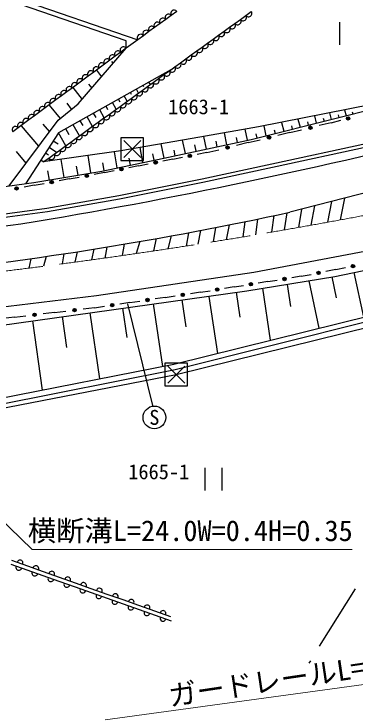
# Model space of a CAD drawing. Units: millimetres, scale not verified. Extents: x 40000 to 680000, y 20000 to 380000.
# Drawn here: x 483058 to 513176, y 242531 to 304343 of the extents above; entities that cross this region are included whole.
import ezdxf
from ezdxf.enums import TextEntityAlignment as Align

# ---------------------------------------------------------------- set-up
doc = ezdxf.new("R2010")
doc.units = ezdxf.units.MM
doc.header["$LTSCALE"] = 1000
doc.linetypes.add('CHAIN', pattern=[18.5, 12, -1.5, 3.5, -1.5])
doc.linetypes.add('DASHED', pattern=[7.5, 6, -1.5])
for name, color, linetype, lineweight in [('M-BGD', 7, 'Continuous', 25), ('M-BGD-EXST', 7, 'Continuous', 25), ('M-BMK', 2, 'CHAIN', 13), ('M-STR-HTXT', 7, 'Continuous', 13), ('M-STR-STRC', 7, 'Continuous', 25)]:
    doc.layers.add(name, color=color, linetype=linetype, lineweight=lineweight)
doc.layers.add('M-BMK-HTXT', color=7, linetype='Continuous')
doc.styles.add('ＭＳ ゴシック', font='')
doc.styles.get('ＭＳ ゴシック').set_extended_font_data('MS Gothic')

msp = doc.modelspace()

# ---------------------------------------------------------------- linework, layer by layer
at = {"layer": 'M-BGD'}
for p, q in [((492959, 301966), (462950, 312337)), ((463156, 312769), (493997, 302069)), ((496948, 304209), (496457, 303852)), ((497440, 304565), (496948, 304209)), ((503052, 303863), (503534, 304212)), ((503534, 304212), (504016, 304561)), ((496457, 303852), (495965, 303495)), ((502089, 303166), (502570, 303514)), ((502570, 303514), (503052, 303863)), ((495473, 303139), (494981, 302782)), ((495965, 303495), (495473, 303139)), ((501607, 302817), (502089, 303166)), ((494489, 302425), (493997, 302069)), ((494981, 302782), (494489, 302425)), ((500643, 302119), (501125, 302468)), ((501125, 302468), (501607, 302817)), ((493997, 302069), (492957, 301313)), ((492957, 301313), (492959, 301966)), ((499679, 301421), (500161, 301770)), ((500161, 301770), (500643, 302119)), ((488733, 296407), (492957, 301313)), ((492957, 301313), (492480, 300962)), ((498715, 300723), (499197, 301072)), ((499197, 301072), (499679, 301421)), ((492004, 300610), (491527, 300258)), ((492480, 300962), (492004, 300610)), ((498233, 300374), (498715, 300723)), ((491051, 299907), (490574, 299555)), ((491527, 300258), (491051, 299907)), ((491823, 299996), (491712, 300143)), ((497269, 299677), (497751, 300026)), ((497751, 300026), (498233, 300374)), ((496913, 299418), (487001, 293826)), ((490098, 299203), (489621, 298852)), ((490574, 299555), (490098, 299203)), ((490341, 299382), (490791, 298798)), ((496305, 298979), (496787, 299328)), ((496787, 299328), (497269, 299677)), ((489621, 298852), (489145, 298500)), ((495336, 298277), (495821, 298628)), ((495821, 298628), (496305, 298979)), ((495856, 298744), (495822, 298803)), ((488668, 298148), (488192, 297797)), ((489145, 298500), (488668, 298148)), ((489628, 298143), (489918, 297784)), ((494532, 297898), (494456, 298032)), ((494852, 297926), (495336, 298277)), ((495102, 298107), (494978, 298327)), ((487715, 297445), (487239, 297093)), ((488192, 297797), (487715, 297445)), ((488250, 297839), (489067, 296795)), ((493449, 297212), (493341, 297403)), ((494059, 297352), (493864, 297698)), ((493883, 297224), (494367, 297575)), ((494367, 297575), (494852, 297926)), ((486762, 296742), (486286, 296390)), ((487239, 297093), (486762, 296742)), ((492438, 296547), (492289, 296810)), ((493064, 296631), (492800, 297098)), ((492913, 296521), (493398, 296872)), ((493398, 296872), (493883, 297224)), ((511740, 295180), (518213, 296829)), ((486286, 296390), (485809, 296038)), ((486150, 296290), (487139, 295105)), ((486948, 294948), (488733, 296407)), ((488126, 295912), (487746, 296444)), ((491360, 295881), (491187, 296188)), ((492076, 295915), (491744, 296502)), ((491944, 295819), (492429, 296170)), ((492429, 296170), (492913, 296521)), ((514664, 296354), (504641, 294355)), ((485333, 295687), (484856, 295335)), ((485809, 296038), (485333, 295687)), ((490302, 295180), (490085, 295566)), ((491028, 295156), (490625, 295871)), ((490975, 295117), (491460, 295468)), ((491460, 295468), (491944, 295819)), ((510919, 295607), (511068, 295012)), ((512256, 295874), (512388, 295341)), ((512925, 295700), (512977, 295495)), ((482630, 289137), (486948, 294948)), ((484380, 294983), (483903, 294632)), ((484856, 295335), (484380, 294983)), ((489163, 294468), (488915, 294906)), ((489990, 294403), (489515, 295245)), ((490491, 294766), (490975, 295117)), ((504016, 293255), (511740, 295180)), ((508138, 295052), (508319, 294327)), ((509592, 295343), (509756, 294685)), ((510373, 295124), (510440, 294856)), ((511067, 294730), (511922, 294946)), ((511675, 295414), (511734, 295178)), ((483427, 294280), (482950, 293928)), ((483903, 294632), (483427, 294280)), ((483681, 294467), (485236, 292645)), ((485601, 294589), (486193, 293934)), ((488843, 293572), (488289, 294553)), ((489522, 294064), (490006, 294415)), ((490006, 294415), (490491, 294766)), ((504641, 294355), (499467, 293455)), ((505118, 294450), (505303, 293576)), ((506681, 294762), (506879, 293968)), ((507558, 294449), (507631, 294156)), ((508977, 294802), (509050, 294509)), ((511067, 294730), (510023, 294478)), ((487001, 293826), (484060, 289329)), ((487627, 292691), (486990, 293820)), ((487930, 293664), (487636, 294184)), ((488552, 293362), (489037, 293713)), ((489037, 293713), (489522, 294064)), ((501606, 293827), (501828, 292779)), ((503433, 294145), (503639, 293174)), ((504424, 293748), (504503, 293376)), ((506044, 294112), (506127, 293781)), ((507411, 293850), (506366, 293598)), ((507411, 293850), (508456, 294101)), ((486947, 292836), (486531, 293108)), ((487583, 292660), (488068, 293011)), ((488068, 293011), (488552, 293362)), ((499467, 293455), (492494, 292255)), ((496293, 291605), (504016, 293255)), ((497925, 293190), (498176, 292006)), ((499804, 293514), (500040, 292401)), ((500872, 293091), (500977, 292599)), ((502668, 293432), (502762, 292987)), ((503755, 292970), (504799, 293221)), ((486806, 292096), (486150, 292525)), ((487099, 292309), (487583, 292660)), ((494171, 292544), (494399, 291208)), ((496034, 292864), (496300, 291608)), ((499005, 292760), (499123, 292206)), ((503755, 292970), (502710, 292718)), ((505836, 291097), (514283, 292923)), ((505899, 290804), (514350, 292630)), ((484119, 291141), (483290, 292184)), ((492494, 292255), (485645, 291255)), ((486096, 291853), (485826, 292030)), ((486130, 291607), (486614, 291958)), ((486614, 291958), (487099, 292309)), ((489565, 291828), (489828, 290286)), ((491892, 292167), (492137, 290733)), ((495279, 291984), (495399, 291417)), ((497163, 292314), (497269, 291813)), ((500098, 292089), (499235, 291921)), ((500098, 292089), (501143, 292341)), ((485645, 291255), (485417, 291404)), ((485645, 291255), (486130, 291607)), ((487189, 291481), (487463, 289882)), ((490819, 290456), (496293, 291605)), ((490875, 291183), (490993, 290492)), ((493199, 291601), (493305, 290978)), ((497078, 291500), (496215, 291332)), ((497078, 291500), (497941, 291668)), ((488551, 290883), (488686, 290091)), ((494058, 290911), (493195, 290743)), ((494058, 290911), (494921, 291079)), ((499677, 289758), (505836, 291097)), ((499738, 289464), (505899, 290804)), ((484820, 289431), (490819, 290456)), ((486018, 290465), (486156, 289659)), ((487937, 289760), (488823, 289921)), ((491038, 290322), (490152, 290161)), ((491038, 290322), (491901, 290490)), ((480346, 288831), (484820, 289431)), ((484836, 289198), (485722, 289359)), ((487937, 289760), (487051, 289599)), ((492329, 288298), (499677, 289758)), ((492384, 288003), (499738, 289464)), ((484836, 289198), (483950, 289037)), ((485957, 287180), (492329, 288298)), ((486003, 286883), (492384, 288003)), ((511383, 281129), (543219, 287861)), ((478903, 286231), (485957, 287180)), ((478941, 285933), (486003, 286883)), ((511477, 281750), (512347, 281922)), ((508434, 281146), (509304, 281318)), ((511477, 281750), (510608, 281577)), ((513954, 277531), (513115, 281496)), ((503616, 279856), (511383, 281129)), ((505464, 280675), (504615, 280541)), ((505464, 280675), (506313, 280810)), ((508434, 281146), (507586, 281012)), ((510022, 276558), (509134, 280761)), ((511549, 279255), (511160, 281093)), ((502494, 280204), (501645, 280070)), ((502494, 280204), (503342, 280339)), ((505717, 275492), (505030, 280085)), ((507495, 278481), (507206, 280411)), ((480574, 276630), (503616, 279856)), ((496407, 279280), (497298, 279410)), ((499523, 279734), (498633, 279604)), ((499523, 279734), (500372, 279868)), ((503034, 277545), (502706, 279737)), ((493291, 278826), (492401, 278697)), ((493291, 278826), (494182, 278956)), ((496407, 279280), (495517, 279150)), ((498270, 276692), (497915, 279058)), ((501050, 274336), (500295, 279376)), ((490176, 278373), (489166, 278254)), ((490176, 278373), (491066, 278502)), ((493065, 275728), (492676, 278325)), ((496193, 273184), (495367, 278701)), ((497183, 273379), (517157, 278324)), ((483107, 277544), (482097, 277426)), ((483107, 277544), (484117, 277663)), ((486641, 277958), (485631, 277840)), ((486641, 277958), (487651, 278077)), ((487737, 274853), (487355, 277580)), ((490645, 272089), (489772, 277918)), ((517145, 277859), (497286, 272864)), ((485589, 271092), (484732, 277213)), ((497387, 272461), (517359, 277393)), ((477014, 269401), (497183, 273379)), ((497286, 272864), (477050, 268853)), ((477118, 268521), (497387, 272461)), ((484275, 255508), (482872, 256004)), ((482786, 255697), (484201, 255197)), ((485678, 255011), (484275, 255508)), ((484201, 255197), (485616, 254696)), ((485616, 254696), (487032, 254196)), ((487081, 254514), (485678, 255011)), ((487032, 254196), (488447, 253696)), ((488484, 254017), (487081, 254514)), ((488447, 253696), (489863, 253196)), ((489887, 253520), (488484, 254017)), ((491290, 253023), (489887, 253520)), ((489863, 253196), (491278, 252696)), ((492693, 252526), (491290, 253023)), ((491278, 252696), (492693, 252196)), ((494096, 252030), (492693, 252526)), ((492693, 252196), (494109, 251696)), ((495499, 251533), (494096, 252030)), ((494109, 251696), (495524, 251196)), ((496902, 251036), (495499, 251533)), ((495524, 251196), (496940, 250696))]:
    msp.add_line(p, q, dxfattribs=at)
at = {"layer": 'M-BGD', "linetype": 'DASHED'}
msp.add_line((517151, 259894), (509096, 246936), dxfattribs=at)
at = {"layer": 'M-BGD'}
for centre, radius in [((512563, 295108), 150), ((512563, 295108), 99), ((512563, 295108), 49), ((509239, 294290), 150), ((509239, 294290), 99), ((509239, 294290), 49), ((505583, 293410), 150), ((505583, 293410), 99), ((505583, 293410), 49), ((501926, 292529), 150), ((501926, 292529), 99), ((501926, 292529), 49), ((498588, 291795), 150), ((498588, 291795), 99), ((498588, 291795), 49), ((495568, 291206), 150), ((495568, 291206), 99), ((495568, 291206), 49), ((492548, 290617), 150), ((492548, 290617), 99), ((492548, 290617), 49), ((489488, 290041), 150), ((489488, 290041), 99), ((489488, 290041), 49), ((486387, 289479), 150), ((486387, 289479), 99), ((486387, 289479), 49), ((483286, 288917), 150), ((483286, 288917), 99), ((483286, 288917), 49), ((512999, 282051), 150), ((512999, 282051), 99), ((512999, 282051), 49), ((509956, 281448), 150), ((509956, 281448), 99), ((509956, 281448), 49), ((506949, 280911), 150), ((506949, 280911), 99), ((506949, 280911), 49), ((501008, 279969), 150), ((501008, 279969), 99), ((501008, 279969), 49), ((503979, 280440), 150), ((503979, 280440), 99), ((503979, 280440), 49), ((497965, 279507), 150), ((497965, 279507), 99), ((497965, 279507), 49), ((494849, 279053), 150), ((494849, 279053), 99), ((494849, 279053), 49), ((488408, 278165), 150), ((488408, 278165), 99), ((488408, 278165), 49), ((491733, 278599), 150), ((491733, 278599), 99), ((491733, 278599), 49), ((484874, 277751), 150), ((484874, 277751), 99), ((484874, 277751), 49)]:
    msp.add_circle(centre, radius, dxfattribs=at)
for centre, radius, start, end in [((496705, 304027), 304, 36.66867, 215.22842), ((497197, 304384), 304, 36.6679, 215.2303), ((503295, 304036), 298, 215.41769, 36.38443), ((503777, 304385), 298, 215.42016, 36.38466), ((495721, 303314), 304, 36.66944, 215.22875), ((496213, 303671), 304, 36.66735, 215.22932), ((502331, 303338), 298, 215.41904, 36.38578), ((502813, 303687), 298, 215.41904, 36.38578), ((494737, 302600), 304, 36.6679, 215.2303), ((495229, 302957), 304, 36.66867, 215.22842), ((501849, 302989), 298, 215.41804, 36.38522), ((494245, 302244), 304, 36.6679, 215.2303), ((500885, 302291), 298, 215.41904, 36.38578), ((501367, 302640), 298, 215.41981, 36.38387), ((499921, 301593), 298, 215.42016, 36.38466), ((500403, 301942), 298, 215.41692, 36.38634), ((492240, 300789), 296, 35.67764, 217.17593), ((492716, 301140), 296, 35.67976, 217.17536), ((498957, 300896), 298, 215.41692, 36.38634), ((499439, 301245), 298, 215.41981, 36.38387), ((491763, 300437), 296, 35.67841, 217.17401), ((498476, 300547), 298, 215.41904, 36.38578), ((490810, 299734), 296, 35.67764, 217.17593), ((491287, 300086), 296, 35.67976, 217.17536), ((497512, 299849), 298, 215.41981, 36.38387), ((497994, 300198), 298, 215.42016, 36.38466), ((489857, 299031), 296, 35.67841, 217.17401), ((490334, 299382), 296, 35.67976, 217.17536), ((496548, 299151), 298, 215.41904, 36.38578), ((497030, 299500), 298, 215.41847, 36.38479), ((488904, 298327), 296, 35.67764, 217.17593), ((489381, 298679), 296, 35.67822, 217.1769), ((495579, 298452), 299, 215.76753, 36.0801), ((496064, 298803), 299, 215.76697, 36.07912), ((488428, 297976), 296, 35.67764, 217.17593), ((495094, 298101), 299, 215.76697, 36.07912), ((487475, 297272), 296, 35.67764, 217.17593), ((487951, 297624), 296, 35.68053, 217.17344), ((494125, 297398), 299, 215.76697, 36.07912), ((494610, 297749), 299, 215.76753, 36.0801), ((486522, 296569), 296, 35.67841, 217.17401), ((486998, 296921), 296, 35.67976, 217.17536), ((493156, 296696), 299, 215.76697, 36.07912), ((493641, 297047), 299, 215.76908, 36.07856), ((485569, 295866), 296, 35.67764, 217.17593), ((486045, 296217), 296, 35.67822, 217.1769), ((492187, 295994), 299, 215.76753, 36.0801), ((492672, 296345), 299, 215.76697, 36.07912), ((485092, 295514), 296, 35.67764, 217.17593), ((491218, 295292), 299, 215.76753, 36.0801), ((491703, 295643), 299, 215.76697, 36.07912), ((484139, 294811), 296, 35.67764, 217.17593), ((484616, 295162), 296, 35.68053, 217.17344), ((490733, 294941), 299, 215.76697, 36.07912), ((483186, 294107), 296, 35.67764, 217.17593), ((483663, 294459), 296, 35.67976, 217.17536), ((489764, 294239), 299, 215.76697, 36.07912), ((490249, 294590), 299, 215.76908, 36.07856), ((488795, 293537), 299, 215.76697, 36.07912), ((489280, 293888), 299, 215.76908, 36.07856), ((487826, 292835), 299, 215.76753, 36.0801), ((488311, 293186), 299, 215.76697, 36.07912), ((487341, 292484), 299, 215.76697, 36.07912), ((486372, 291781), 299, 215.76585, 36.08024), ((486857, 292132), 299, 215.76641, 36.08122), ((485888, 291430), 299, 340.84343, 36.08104), ((483589, 255801), 253, 329.67572, 171.32378), ((483478, 255404), 254, 150.1952, 350.88751), ((484992, 255304), 253, 329.67617, 171.32551), ((484894, 254903), 254, 150.1952, 350.88751), ((486395, 254807), 253, 329.67572, 171.32378), ((486309, 254403), 254, 150.19538, 350.88517), ((487798, 254310), 253, 329.67458, 171.32492), ((489201, 253813), 253, 329.67555, 171.32613), ((487724, 253903), 254, 150.19538, 350.88517), ((489140, 253403), 254, 150.1952, 350.88751), ((490604, 253316), 253, 329.67635, 171.32315), ((490555, 252903), 254, 150.1952, 350.88751), ((492007, 252820), 253, 329.67555, 171.32613), ((491971, 252403), 254, 150.1952, 350.88751), ((493410, 252323), 253, 329.67572, 171.32378), ((493386, 251903), 254, 150.1952, 350.88751), ((494814, 251826), 253, 329.67441, 171.3265), ((496217, 251329), 253, 329.67555, 171.32613), ((494801, 251403), 254, 150.1952, 350.88751), ((496217, 250903), 254, 150.19538, 350.88517)]:
    msp.add_arc(centre, radius, start, end, dxfattribs=at)
at = {"layer": 'M-BGD-EXST'}
for p, q in [((511811, 303615), (511811, 301615)), ((494500, 293396), (492500, 293396)), ((492500, 293396), (492500, 291396)), ((492750, 291646), (494250, 293146)), ((492750, 293146), (494250, 291646)), ((494500, 291396), (494500, 293396)), ((492500, 291396), (494500, 291396)), ((493094, 278724), (495298, 269736)), ((498387, 273461), (496387, 273461)), ((496387, 273461), (496387, 271461)), ((496637, 271711), (498137, 273211)), ((496637, 273211), (498137, 271711)), ((498387, 271461), (498387, 273461)), ((496387, 271461), (498387, 271461)), ((499913, 264214), (499913, 262214)), ((501413, 264214), (501413, 262214))]:
    msp.add_line(p, q, dxfattribs=at)
msp.add_circle((495457, 268670), 1000, dxfattribs=at)
at = {"layer": 'M-BMK'}
msp.add_arc((422710, 770728), 492731, 275.35648, 283.46689, dxfattribs=at)
at = {"layer": 'M-STR-HTXT'}
for p, q in [((466317, 274728), (484655, 256995)), ((484655, 256995), (512937, 256995)), ((491120, 241917), (554250, 250593))]:
    msp.add_line(p, q, dxfattribs=at)
at = {"layer": 'M-STR-STRC'}
for p, q in [((553867, 298705), (507432, 286817)), ((512259, 288053), (511872, 286132)), ((511107, 287758), (510756, 285928)), ((508461, 287080), (508185, 285468)), ((509613, 287375), (509275, 285661)), ((504575, 286210), (504402, 284817)), ((506008, 286511), (505793, 285052)), ((507156, 286757), (506913, 285245)), ((502064, 285699), (501793, 284385)), ((503447, 285978), (503259, 284626)), ((498473, 285005), (498263, 283824)), ((499531, 285205), (499293, 283985)), ((500856, 285461), (500651, 284201)), ((495616, 284482), (495393, 283388)), ((496937, 284721), (496631, 283574)), ((491246, 283734), (491081, 282764)), ((492800, 283993), (492613, 282981)), ((494164, 284227), (493858, 283161)), ((518995, 284286), (504239, 281473)), ((487451, 283135), (487302, 282249)), ((488641, 283318), (488435, 282400)), ((490099, 283548), (489900, 282600)), ((484531, 282706), (484362, 281870)), ((485909, 282905), (485666, 282036)), ((504239, 281473), (490331, 279433)), ((490331, 279433), (475094, 277543))]:
    msp.add_line(p, q, dxfattribs=at)
for centre, radius, start, end in [((407261, 748670), 469157, 279.3726, 284.3368), ((439168, 601235), 321743, 276.148, 282.24967), ((423312, 777508), 495422, 270.23538, 276.99722)]:
    msp.add_arc(centre, radius, start, end, dxfattribs=at)

# ---------------------------------------------------------------- texts
at = {"layer": 'M-BGD-EXST', "style": 'ＭＳ ゴシック'}
msp.add_text('S', height=1320, dxfattribs=at).set_placement((495457, 268670), align=Align.MIDDLE_CENTER)
at = {"layer": 'M-BMK-HTXT', "style": 'ＭＳ ゴシック'}
for s, p in [('1663-1', (499364, 296139)), ('1665-1', (495841, 263862))]:
    msp.add_text(s, height=1320, dxfattribs=at).set_placement(p, align=Align.MIDDLE_CENTER)
at = {"layer": 'M-STR-HTXT', "style": 'ＭＳ ゴシック'}
msp.add_text('横断溝L=24.0W=0.4H=0.35', height=1833, dxfattribs=at).set_placement((498628, 258653), align=Align.MIDDLE_CENTER)
msp.add_text('ガードレールL=87.9', height=1833, rotation=8.457, dxfattribs=at).set_placement((507832, 245690), align=Align.MIDDLE_CENTER)

doc.saveas('drawing.dxf')
